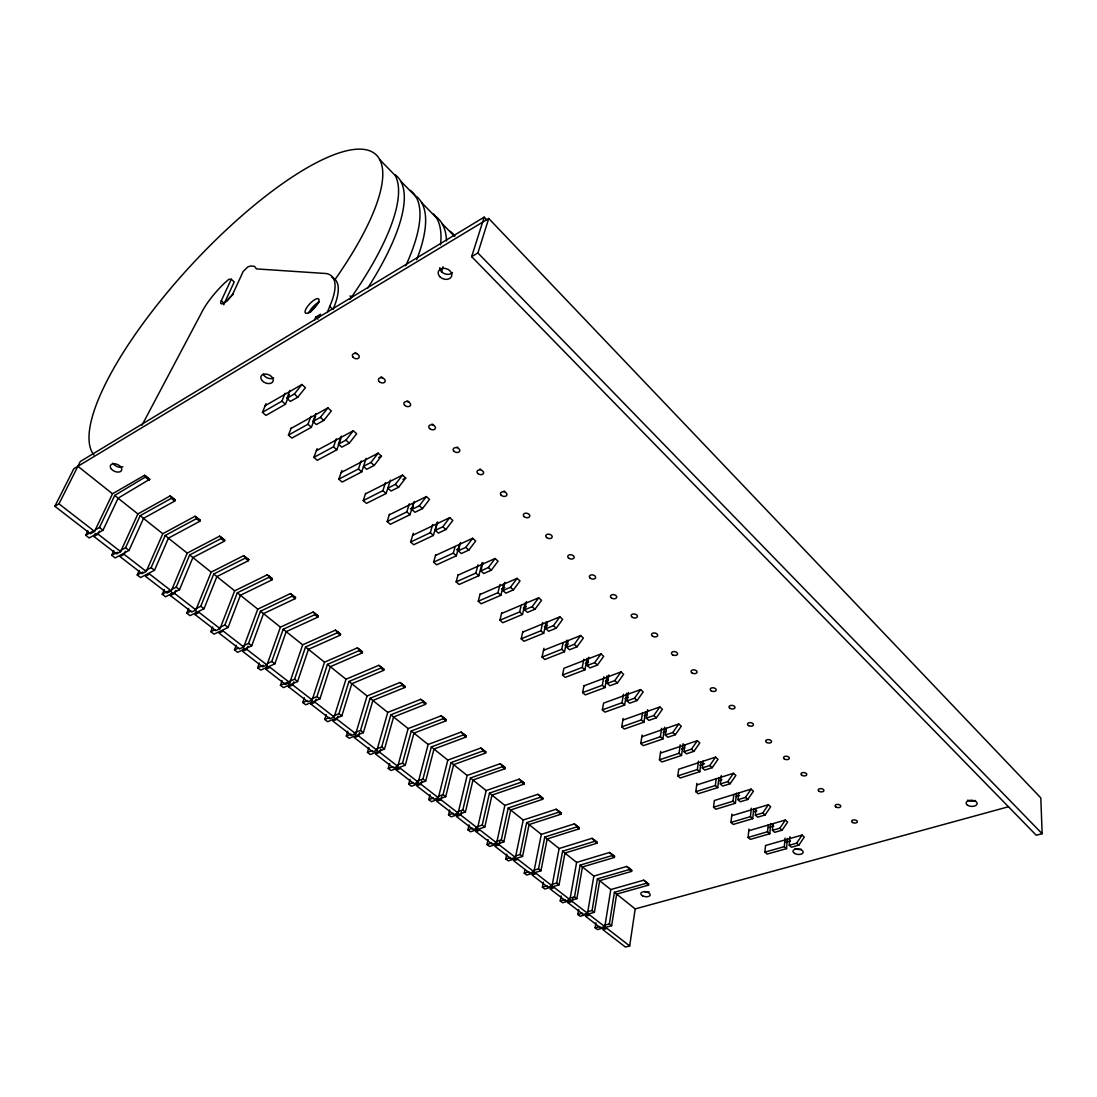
<?xml version="1.0" encoding="UTF-8"?>
<svg xmlns="http://www.w3.org/2000/svg" width="1097" height="1097" viewBox="0 0 1097 1097"><rect width="100%" height="100%" fill="white"/><g stroke="black" fill="none" stroke-linecap="round" stroke-linejoin="round"><path stroke-width="1.5" d="M787.399 838.382L786.549 848.625L767.132 854.083L764.911 852.136L765.528 845.499L802.085 835.064L804.293 837.052L798.849 845.156L791.458 847.241L789.237 845.266L789.936 836.723M786.549 848.625L784.328 846.651L785.041 838.122M748.757 830.744L785.383 820.021L787.632 822.037L782.106 830.196L774.701 832.335L772.453 830.333L773.056 823.628M748.922 829.099L748.085 837.409L750.348 839.383L769.792 833.761L770.711 823.71M769.792 833.761L767.543 831.759L768.161 825.067M731.877 814.097L730.959 822.421L733.262 824.437L752.748 818.65L753.749 808.585M731.699 815.757L768.394 804.718L770.67 806.775L765.089 814.975L757.67 817.183L755.38 815.14L756.039 808.434M752.748 818.65L750.458 816.607L751.294 808.228M736.498 793.2L735.401 803.265L715.888 809.229L713.544 807.186L714.339 800.522L751.102 789.127L753.42 791.225L747.77 799.494L740.338 801.756L738.007 799.686L738.72 792.966M735.401 803.265L733.07 801.194L733.811 794.475M696.691 784.986L733.495 773.275L735.868 775.414L730.136 783.724L722.69 786.069L720.318 783.957L721.305 775.538M696.897 783.327L695.827 791.664L698.213 793.748L717.753 787.619L718.946 777.54M717.753 787.619L715.381 785.507L716.176 778.788M701.079 761.592L699.79 771.685L680.222 778.006L677.795 775.881L678.714 769.203L715.587 757.136L718 759.316L712.2 767.681L704.74 770.094L702.327 767.941L703.177 761.208M699.79 771.685L697.377 769.546L698.46 761.14M660.435 753.118L697.349 740.708L699.804 742.916L693.921 751.349L686.461 753.831L683.993 751.637L684.912 744.904M660.682 751.459L659.448 759.823L661.902 761.976L681.511 755.476L679.043 753.282L680.209 744.877M681.511 755.476L683.129 743.697M648.505 885.128L646.256 883.304L646.421 882.221L648.656 884.045L648.505 885.128L616.651 894.11L611.632 925.717L597.385 929.557L595.109 927.801L595.932 922.783M641.827 736.759L678.782 723.979L681.278 726.228L675.327 734.716L667.854 737.266L665.344 735.031L666.332 728.298M642.088 735.1L640.758 743.464L643.267 745.672L662.89 738.967L660.38 736.731L661.642 728.326M629.678 945.943L607.094 928.446L602.815 929.598L625.4 947.04L629.678 945.943L635.19 908.919L614.402 892.327L609.356 923.948L611.632 925.717M662.89 738.967L664.631 727.174M599.689 880.644L594.396 912.32L592.078 910.51L597.412 878.834L599.689 880.644L631.57 871.402L631.735 870.319L626.73 866.465L593.847 876.092L580.148 865.122L574.513 896.852L576.871 898.69L582.466 866.959L614.375 857.456L614.539 856.373L612.236 854.494L612.057 855.578L614.375 857.456M631.57 871.402L629.294 869.551L629.459 868.467M622.877 720.098L659.873 706.948L662.41 709.238L656.39 717.781L648.903 720.4L646.352 718.137L647.669 709.704M623.151 718.439L621.738 726.817L624.289 729.052L643.939 722.155L645.543 712.049M643.939 722.155L641.388 719.893L642.458 713.146M604.804 926.677L589.829 915.076L585.551 916.269L600.525 927.829L604.804 926.677L610.796 889.557L600.128 881.083M628.416 692.495L627.004 700.914L629.596 703.232L637.096 700.53L643.199 691.933L640.621 689.602L603.569 703.136L602.363 709.855L604.968 712.145L624.632 705.028L626.634 693.235M624.632 705.028L622.026 702.724L623.466 694.305M568.589 899.471L568.013 902.708L583.234 914.473L587.512 913.28L593.847 876.092M594.711 840.275L597.07 842.194L596.878 843.278L592.037 838.314L559.113 848.502L544.77 837.025L538.517 868.865L533.759 870.305M594.396 912.32L580.135 916.269L577.817 914.473L578.695 909.454M587.512 913.28L572.291 901.487L572.867 898.251M569.933 899.663L554.465 887.679L550.187 888.94L565.654 900.884L569.933 899.663L576.611 862.407L562.61 851.19L556.673 882.975L559.059 884.84L564.955 853.055L596.878 843.278M524.901 869.962L524.243 873.185L526.683 875.063L540.958 870.757L547.17 838.931L579.106 828.866L579.298 827.782L574.266 823.902L541.315 834.364L526.642 822.627L520.074 854.522L515.316 856.003M583.919 685.886L582.63 692.591L585.291 694.908L604.968 687.586L607.094 675.807M583.919 685.872L620.998 671.926L623.631 674.298L617.433 682.951L609.932 685.735L607.285 683.39L608.808 674.957M604.968 687.586L602.322 685.241L603.857 676.822M579.106 828.866L576.72 826.932L576.912 825.835M576.871 898.69L562.61 902.749L560.252 900.939L561.17 895.906M552.065 885.828L536.337 873.637L532.059 874.94L547.787 887.089L552.065 885.828L559.113 848.502M587.156 658.255L584.934 669.828L565.243 677.37L562.542 674.998L563.899 668.292L601.005 653.908L603.693 656.335L597.412 665.043L589.912 667.922L587.21 665.522L588.801 657.254M506.828 854.11L505.786 858.965L508.268 860.884L522.542 856.442L529.083 824.56L561.033 814.207L561.239 813.124L556.179 809.229L523.228 820.008L511.298 810.518M559.059 884.84L544.798 889.023L542.398 887.171L543.372 882.139M526.642 822.627L558.606 812.246L558.812 811.149M562.542 674.998L582.233 667.429L583.837 659.174M533.91 871.758L517.921 859.362L513.629 860.692L529.618 873.047L533.91 871.758L541.315 834.364M496.543 841.454L501.302 839.932L508.226 807.995L540.177 797.3L540.396 796.216L537.804 794.324L504.853 805.404L489.481 793.104L482.214 825.081L475.879 827.179M508.226 807.995L510.695 809.956L542.658 799.315L542.878 798.218L540.396 796.216M543.961 648.272L542.055 657.076L544.811 659.489L564.516 651.714L566.888 640.154M543.509 650.356L580.628 635.561L583.371 638.029L577.008 646.791L569.494 649.753L566.738 647.312L568.095 640.703M542.055 657.076L561.76 649.273L563.131 642.677M515.439 857.443L499.176 844.855L494.884 846.226L511.147 858.786L515.439 857.443L523.228 820.008M469.077 824.944L467.939 829.812L470.503 831.787L484.778 827.083L492.005 795.106L523.955 784.163L524.188 783.066L519.114 779.158L486.149 790.553L470.435 777.979L462.811 809.997L458.052 811.615M489.481 793.104L521.445 782.12L521.678 781.023M488.11 839.644L487.027 844.512L489.55 846.459L503.825 841.893L510.695 809.956M522.871 631.474L521.198 638.811L523.996 641.265L543.714 633.271L546.224 621.711M522.734 632.091L559.868 616.857L562.665 619.366L556.206 628.197L548.692 631.241L545.881 628.746L547.321 622.136M499.176 844.855L499.889 841.591M521.198 638.811L540.903 630.789L542.713 622.534M476.578 828.235L475.837 831.499L492.361 844.279L496.653 842.894L504.853 805.404M449.729 809.97L448.536 814.852L451.141 816.854L465.416 812.027L472.985 780.008L504.949 768.736L505.196 767.653L500.095 763.745L467.144 775.456L458.121 813.055L453.843 814.509L436.729 801.29L441.008 799.795L441.83 796.518M470.435 777.979L502.385 766.666L502.632 765.569M477.552 828.098L460.74 815.071L456.448 816.525L473.26 829.51L477.552 828.098L486.149 790.553M501.713 612.866L499.93 620.203L502.796 622.712L522.501 614.457L525.175 602.911M501.562 613.484L538.696 597.783L541.548 600.347L534.993 609.233L527.479 612.373L524.627 609.836L526.533 601.581M430.038 794.749L428.79 799.631L431.45 801.674L445.711 796.696L453.651 764.65L485.601 753.063L485.861 751.966L480.76 748.044L447.809 760.098L438.361 797.738L434.069 799.233L416.668 785.795L420.946 784.259L421.797 780.982M499.93 620.203L519.649 611.92L521.185 605.325M438.306 796.299L443.051 794.639L451.045 762.58L482.995 750.951L483.256 749.854M460.74 815.071L461.508 811.807M410.017 779.268L408.701 784.163L411.402 786.234L425.663 781.105L433.987 749.018L465.923 737.102L466.184 736.005L461.083 732.083L428.145 744.479L418.245 782.161L413.967 783.697L396.25 770.012L397.155 766.748M480.129 593.902L478.251 601.225L481.172 603.775L500.876 595.287L503.701 583.755M479.979 594.505L517.112 578.338L520.019 580.957L513.382 589.898L505.868 593.134L502.947 590.543L504.963 582.301M478.251 601.225L497.969 592.695L499.999 584.468M416.627 781.297L422.962 779.007L431.327 746.92L463.277 734.949L463.537 733.852M397.758 764.87L402.503 763.114L411.279 730.986L443.202 718.686L443.476 717.575L441.063 715.847L408.139 728.586L397.772 766.309L393.494 767.9L375.476 753.968L379.74 752.336L380.686 749.059M389.627 763.512L388.269 768.407L391.012 770.519L405.259 765.24L413.967 733.125L445.889 720.866L446.177 719.769L443.476 717.575M458.135 574.554L456.146 581.89L459.122 584.482L478.827 575.733L482.241 562.569M457.97 575.171L495.104 558.51L498.065 561.17L491.333 570.179L483.818 573.525L480.843 570.879L482.968 562.638M456.146 581.89L475.851 573.1L478.004 564.873M376.957 748.744L381.687 746.92L390.861 714.778L422.756 702.121L423.058 701.01L420.672 699.31L387.776 712.419L376.943 750.17L372.665 751.802L354.317 737.623L358.582 735.95L359.569 732.659M368.894 747.482L367.468 752.377L370.265 754.53L384.485 749.1L393.604 716.958L425.513 704.343L425.801 703.246L423.058 701.01M435.701 554.835L433.617 562.158L436.647 564.804L456.338 555.795L459.506 544.277M435.536 555.439L472.656 538.284L475.673 540.999L468.844 550.077L461.33 553.519L458.285 550.817L460.548 542.59M433.617 562.158L453.308 553.107L455.132 546.525M347.776 731.164L346.295 736.06L349.134 738.254L363.354 732.659L372.884 700.489L404.752 687.517L405.067 686.42L399.939 682.485L367.07 695.964L355.743 733.742L351.465 735.429L332.789 720.99L337.053 719.262L338.027 716.122M354.194 732.947L360.502 730.451L370.087 698.282L401.968 685.255L402.27 684.158M413.267 533.252L410.621 542.041L413.72 544.743L433.397 535.446L437.209 522.323M412.65 535.336L449.756 517.647L452.828 520.417L445.889 529.549L438.375 533.101L435.29 530.345L437.662 522.131M410.621 542.041L430.312 532.703L432.712 524.503M326.289 714.545L324.739 719.454L327.633 721.689L341.825 715.93L351.794 683.733L383.635 670.39L383.95 669.293L378.808 665.344L345.98 679.221L334.146 717.013L329.882 718.754L310.862 704.055L311.891 700.901M334.201 715.601L338.932 713.667L348.956 681.484L380.782 668.087L381.112 666.99M389.49 514.205L387.172 521.514L390.326 524.27L409.99 514.699L413.514 503.221M389.298 514.808L426.376 496.584L429.517 499.423L422.482 508.624L414.968 512.272L411.814 509.461L414.282 501.425M387.172 521.514L406.836 511.888L409.318 503.852M304.349 697.829L302.786 702.533L305.734 704.809L319.913 698.885L330.32 666.688L362.12 652.948L362.463 651.851L357.307 647.902L324.52 662.177L312.165 699.982L307.9 701.778L288.538 686.804L289.608 683.65M312.234 698.57L316.964 696.581L327.427 664.384L359.213 650.603L359.555 649.506M471.655 256.643L477.908 252.954L488.741 218.481L1040.806 797.903L1042.15 833.72L1036.267 835.256L471.655 256.643L484.202 217.137L486.574 219.606M282.066 680.606L280.434 685.31L283.437 687.627L297.589 681.525L308.463 649.314L340.207 635.19L340.564 634.093L335.408 630.144L302.676 644.817L289.773 682.636L285.522 684.473L265.789 669.239L266.914 666.085M365.685 493.266L363.244 500.561L366.467 503.386L386.117 493.513L390.45 480.116M280.434 685.31L294.586 679.194L305.515 646.983L337.259 632.791L337.615 631.694M310.862 704.055L315.113 702.272L316.142 699.118M363.244 500.561L382.894 490.661L385.5 482.639M259.372 663.054L257.672 667.771L260.729 670.13L274.853 663.85L286.194 631.639L317.897 617.09L318.267 615.993L313.098 612.044L280.421 627.155L266.969 664.974L262.718 666.866L242.615 651.33L243.781 648.19M267.558 663.356L271.795 661.464L283.191 629.253L314.88 614.649L315.25 613.552M288.538 686.804L292.776 684.967L293.845 681.827M341.907 470.448L338.822 479.183L342.113 482.063L361.722 471.888L366.137 458.381M338.822 479.183L358.445 468.968L361.187 460.973M236.253 645.187L234.484 649.904L237.61 652.304L251.693 645.831L263.513 613.621L295.148 598.66L295.546 597.563L290.376 593.614L257.768 609.15L243.726 646.969L239.489 648.917L219.002 633.092L223.226 631.09L243.726 646.969M242.931 646.01L248.566 643.404L260.469 611.194L292.09 596.178L292.474 595.081M316.361 450.702L353.303 430.751L356.648 433.768L349.271 443.161L341.798 447.165L338.438 444.175L341.304 436.181M317.129 448.646L313.893 457.367L317.252 460.301L336.834 449.811L340.852 438.635M313.893 457.367L333.474 446.836L336.368 438.855M212.708 626.977L210.857 631.694L214.038 634.148L228.08 627.484L240.421 595.273L271.987 579.874L272.385 578.777L267.215 574.828L234.676 590.817L220.044 628.636L215.821 630.638L194.951 614.512L196.212 611.358M242.615 651.33L246.852 649.397L248.018 646.243M219.29 627.676L224.899 625.002L237.309 592.805L268.861 577.351L269.272 576.254M291.034 428.447L327.893 407.865L331.321 410.95L323.821 420.412L316.361 424.539L312.933 421.481L315.95 413.528M291.281 427.844L288.442 435.098L291.871 438.087L311.411 427.268L315.648 416.133M288.442 435.098L307.983 424.237L311.027 416.27M188.698 608.437L186.778 613.141L190.014 615.636L204.028 608.766L216.891 576.583L248.375 560.732L248.8 559.635L243.616 555.685L211.173 572.14L195.91 609.932L191.701 612.003L170.419 595.561L171.749 592.421M195.184 609.013L200.778 606.257L213.709 574.06L245.193 558.154L245.618 557.057M327.29 312.522L329.731 306.365A88.062 28.248 -47.3 0 0 326.495 273.564L256.437 268.902L254.545 266.379L250.843 265.954L247.799 266.914L243.15 271.521L233.25 293.009A9.242 2.66 -47.2 0 1 224.542 302.745A9.242 2.66 -47.2 0 1 221.292 300.715L231.289 279.255L234.223 281.943L224.268 303.416A9.229 2.688 -47.2 0 0 223.774 304.801M265.172 405.712L301.949 384.498L305.446 387.639L297.836 397.169L290.39 401.42L286.879 398.307L290.061 390.381M319.268 317.403L320.543 314.222L315.771 317.115L314.496 320.283M266.023 403.669L262.444 412.335L265.94 415.406L285.453 404.245L289.251 394.728M262.444 412.335L281.943 401.145L285.138 393.22M164.235 589.528L162.246 594.231L165.537 596.768L179.497 589.706L192.907 557.537L224.309 541.219L224.748 540.122L219.565 536.172L187.203 553.107L171.31 590.885L167.114 593.011L145.421 576.254L149.603 574.06L171.31 590.885M172.01 589.267L176.192 587.128L189.671 554.972L221.059 538.586L221.498 537.489M170.419 595.561L174.615 593.436L175.931 590.296M139.223 570.426L137.221 574.951L140.581 577.543L154.499 570.262L168.458 538.12L199.764 521.322L200.23 520.239L195.047 516.276L162.781 533.718L146.23 571.455L142.048 573.649L119.93 556.549L124.098 554.3L125.469 551.284M145.572 570.563L151.125 567.643L165.167 535.501L196.459 518.648L196.925 517.551M113.8 550.776L111.716 555.301L115.144 557.934L129.007 550.433L143.542 518.332L174.738 501.041L175.218 499.944L170.035 495.995L137.893 513.945L120.656 551.64L116.488 553.903L93.931 536.474L95.357 533.457M120.026 550.776L125.565 547.76L140.183 515.659L171.365 498.312L171.859 497.215M87.87 530.729L85.703 535.254L89.2 537.941L102.995 530.221L118.147 498.148L149.727 479.266L144.543 475.303L112.511 493.787L94.561 531.428L90.42 533.759L54.85 506.279L73.828 468.748L488.741 218.481M95.357 529.824L99.484 527.492L114.719 495.433L146.285 476.468M93.931 536.474L98.072 534.143L99.498 531.14M54.85 506.279L58.964 503.852L80.3 461.508L484.202 217.137M141.966 425.252L201.012 313.756A41.069 11.861 -47.2 0 1 224.487 283.136L228.807 279.296L231.289 279.255M789.237 845.266L796.628 843.182L802.085 835.064M772.453 830.333L779.857 828.194L785.383 820.021M755.38 815.14L762.799 812.932L768.394 804.718M738.007 799.686L745.439 797.409L751.102 789.127M720.318 783.957L727.764 781.599L733.495 773.275M702.327 767.941L709.773 765.514L715.587 757.136M683.993 751.637L691.467 749.141L697.349 740.708M665.344 735.031L672.818 732.481L678.782 723.979M646.352 718.137L653.826 715.491L659.873 706.948M627.004 700.914L634.491 698.199L640.621 689.602M607.285 683.39L614.786 680.579L620.998 671.926M587.21 665.522L594.711 662.629L601.005 653.908M566.738 647.312L574.252 644.337L580.628 635.561M545.881 628.746L553.395 625.688L559.868 616.857M524.627 609.836L532.141 606.682L538.696 597.783M502.947 590.543L510.462 587.293L517.112 578.338M480.843 570.879L488.357 567.533L495.104 558.51M458.285 550.817L465.8 547.362L472.656 538.284M435.29 530.345L442.79 526.793L449.756 517.647M411.814 509.461L419.315 505.799L426.376 496.584M395.359 484.367L402.517 475.097L405.725 477.99L398.581 487.246L391.081 491.017L387.858 488.151L395.359 484.367L398.581 487.246M370.896 462.495L378.163 453.157L381.441 456.105L374.187 465.43L366.686 469.31L363.395 466.39L370.896 462.495L374.187 465.43M338.438 444.175L345.912 440.144L353.303 430.751M312.933 421.481L320.393 417.34L327.893 407.865M286.879 398.307L294.325 394.029L301.949 384.498M85.703 535.254L92.601 531.373M111.716 555.301L117.256 552.285M137.221 574.951L142.788 572.031M341.181 472.519L378.163 453.157M378.657 457.559L381.441 456.105M162.246 594.231L169.212 590.68M365.479 493.883L402.517 475.097M402.942 479.389L405.725 477.99M186.778 613.141L190.988 611.07M410.388 508.789L413.377 507.321M194.951 614.512L199.16 612.455L220.044 628.636M210.857 631.694L215.067 629.692M234.484 649.904L238.707 647.957M456.517 549.816L459.506 548.445M257.672 667.771L263.321 665.248M265.789 669.239L270.027 667.346L289.773 682.636M501.713 588.897L504.853 587.526M523.242 608.053L526.382 606.737M302.786 702.533L307.517 700.558M544.359 626.853L547.499 625.564M324.739 719.454L329.47 717.52M565.078 645.297L568.205 644.049M346.295 736.06L351.026 734.195M585.4 663.383L588.541 662.177M367.468 752.377L372.212 750.554M605.366 681.141L608.492 679.975M582.63 692.591L602.322 685.241M388.269 768.407L393.014 766.638M396.25 770.012L400.528 768.435L418.245 782.161M624.947 698.583L628.074 697.445M602.363 709.855L622.026 702.724M408.701 784.163L413.459 782.435M644.172 715.697L647.299 714.586M621.738 726.817L641.388 719.893M428.79 799.631L433.548 797.972M663.068 732.508L666.181 731.425M640.758 743.464L660.38 736.731M448.536 814.852L453.294 813.234M681.607 749.018L684.734 747.962M659.448 759.823L679.043 753.282M467.939 829.812L472.697 828.235M475.837 831.499L480.116 830.086L496.653 842.894M699.831 765.226L704.493 763.704M677.795 775.881L697.377 769.546M487.027 844.512L491.785 842.99M718.658 780.858L721.922 779.83M544.77 837.025L576.72 826.932M695.827 791.664L715.381 785.507M505.786 858.965L510.544 857.484M736.238 796.518L739.501 795.517M562.61 851.19L594.533 841.372M713.544 807.186L733.07 801.194M524.243 873.185L529.001 871.745M576.611 862.407L609.521 852.506L614.539 856.373M753.516 811.903L756.779 810.93M580.148 865.122L612.057 855.578M730.959 822.421L750.458 816.607M542.398 887.171L547.156 885.773M551.914 884.374L556.673 882.975M768.887 827.508L773.755 826.082M597.412 878.834L629.294 869.551M748.085 837.409L767.543 831.759M560.252 900.939L565.01 899.581M569.768 898.21L574.513 896.852M610.796 889.557L643.665 880.192L648.656 884.045M568.013 902.708L572.291 901.487M785.575 842.373L790.443 840.988M614.402 892.327L646.256 883.304M764.911 852.136L784.328 846.651M577.817 914.473L582.576 913.157M587.32 911.826L592.078 910.51M635.19 908.919L1008.582 806.72M595.109 927.801L599.853 926.512M604.612 925.224L609.356 923.948M149.727 479.266L144.543 475.303M175.218 499.944L170.035 495.995M200.23 520.239L195.047 516.276M224.748 540.122L219.565 536.172M246.798 558.25L248.8 559.635M272.385 578.777L267.215 574.828M295.546 597.563L290.376 593.614M318.267 615.993L313.098 612.044M340.564 634.093L335.408 630.144M362.463 651.851L357.307 647.902M383.95 669.293L378.808 665.344M405.067 686.42L399.939 682.485M425.801 703.246L420.672 699.31M446.177 719.769L441.063 715.847M466.184 736.005L461.083 732.083M485.861 751.966L480.76 748.044M505.196 767.653L500.095 763.745M524.188 783.066L519.114 779.158M542.878 798.218L537.804 794.324M561.239 813.124L556.179 809.229M579.298 827.782L574.266 823.902M597.07 842.194L592.037 838.314M631.735 870.319L626.73 866.465M58.964 503.852L94.561 531.428M98.072 534.143L120.656 551.64M124.098 554.3L146.23 571.455M174.615 593.436L195.91 609.932M246.852 649.397L266.969 664.974M292.776 684.967L312.165 699.982M315.113 702.272L334.146 717.013M337.053 719.262L355.743 733.742M358.582 735.95L376.943 750.17M379.74 752.336L397.772 766.309M420.946 784.259L438.361 797.738M441.008 799.795L458.121 813.055M99.484 527.492L102.995 530.221M125.565 547.76L129.007 550.433M151.125 567.643L154.499 570.262M176.192 587.128L179.497 589.706M200.778 606.257L204.028 608.766M224.899 625.002L228.08 627.484M248.566 643.404L251.693 645.831M271.795 661.464L274.853 663.85M294.586 679.194L297.589 681.525M316.964 696.581L319.913 698.885M338.932 713.667L341.825 715.93M360.502 730.451L363.354 732.659M381.687 746.92L384.485 749.1M402.503 763.114L405.259 765.24M422.962 779.007L425.663 781.105M443.051 794.639L445.711 796.696M462.811 809.997L465.416 812.027M482.214 825.081L484.778 827.083M501.302 839.932L503.825 841.893M520.074 854.522L522.542 856.442M538.517 868.865L540.958 870.757M77.901 466.294L112.511 493.787M114.719 495.433L118.147 498.148M118.503 498.545L137.893 513.945M140.183 515.659L143.542 518.332M143.776 518.62L162.781 533.718M165.167 535.501L168.458 538.12M168.705 538.421L187.203 553.107M189.671 554.972L211.173 572.14M213.709 574.06L234.676 590.817M237.309 592.805L257.768 609.15M260.469 611.194L280.421 627.155M283.191 629.253L302.676 644.817M305.515 646.983L324.52 662.177M327.427 664.384L345.98 679.221M348.956 681.484L367.07 695.964M370.087 698.282L387.776 712.419M390.861 714.778L408.139 728.586M411.279 730.986L428.145 744.479M431.327 746.92L447.809 760.098M451.045 762.58L467.144 775.456M243.616 555.685L245.742 557.399M609.521 852.506L611.838 854.385M643.665 880.192L645.9 882.015M145.778 477.565L149.219 480.349M171.365 498.312L174.738 501.041M196.459 518.648L199.764 521.322M221.059 538.586L224.309 541.219M245.193 558.154L248.375 560.732M268.861 577.351L271.987 579.874M292.09 596.178L295.148 598.66M314.88 614.649L317.897 617.09M337.259 632.791L340.207 635.19M359.213 650.603L362.12 652.948M380.782 668.087L383.635 670.39M401.968 685.255L404.752 687.517M422.756 702.121L425.513 704.343M443.202 718.686L445.889 720.866M463.277 734.949L465.923 737.102M482.995 750.951L485.601 753.063M502.385 766.666L504.949 768.736M521.445 782.12L523.955 784.163M540.177 797.3L542.658 799.315M558.606 812.246L561.033 814.207M281.943 401.145L285.453 404.245M307.983 424.237L311.411 427.268M333.474 446.836L336.834 449.811M358.445 468.968L361.722 471.888M382.894 490.661L386.117 493.513M406.836 511.888L409.99 514.699M430.312 532.703L433.397 535.446M453.308 553.107L456.338 555.795M475.851 573.1L478.827 575.733M497.969 592.695L500.876 595.287M519.649 611.92L522.501 614.457M540.903 630.789L543.714 633.271M561.76 649.273L564.516 651.714M582.233 667.429L584.934 669.828M294.325 394.029L297.836 397.169M320.393 417.34L323.821 420.412M345.912 440.144L349.271 443.161M419.315 505.799L422.482 508.624M442.79 526.793L445.889 529.549M465.8 547.362L468.844 550.077M488.357 567.533L491.333 570.179M510.462 587.293L513.382 589.898M532.141 606.682L534.993 609.233M553.395 625.688L556.206 628.197M574.252 644.337L577.008 646.791M594.711 662.629L597.412 665.043M614.786 680.579L617.433 682.951M634.491 698.199L637.096 700.53M653.826 715.491L656.39 717.781M672.818 732.481L675.327 734.716M691.467 749.141L693.921 751.349M709.773 765.514L712.2 767.681M727.764 781.599L730.136 783.724M745.439 797.409L747.77 799.494M762.799 812.932L765.089 814.975M779.857 828.194L782.106 830.196M796.628 843.182L798.849 845.156M221.292 300.715L224.268 303.416M315.771 317.115L317.965 319.158M329.731 306.365L333.008 309.464A87.938 28.412 -47.3 0 0 331.938 277.294M379.548 159.422L395.126 175.41A204.769 62.419 -47.3 0 1 349.984 299.344M400.748 181.17L416.051 196.87M421.563 202.534L436.606 217.96M442.022 223.527L454.528 236.349M477.908 252.954L1042.15 833.72M308.737 312.96A9.654 3.154 -46.8 0 1 319.35 301.99M504.785 491.278A3.318 2.249 14.4 0 1 503.948 491.045M480.692 469.31A3.36 2.29 15.4 0 1 479.91 468.926M457.792 447.343A3.401 2.345 16.4 0 1 456.942 447.11M433.548 424.676A3.442 2.386 17.4 0 1 431.889 424.059M408.783 401.529A3.483 2.441 18.6 0 1 407.11 400.885M382.606 377.629A3.524 2.482 19.8 0 1 381.084 376.696M356.731 353.453A3.579 2.537 21 0 1 355.195 352.494M649.04 891.779A4.745 2.441 9.7 0 1 644.392 891.518M801.29 849.256A5.101 2.743 6.8 0 1 795.133 848.516M975.507 800.467A5.554 3.072 3.1 0 1 967.677 800.152M122.837 466.732A6.102 3.744 23.9 0 1 112.95 463.14M273.674 377.985A6.513 4.429 22.8 0 1 263.143 374.022M452.444 272.577A7.007 5.32 19.9 0 1 444.628 273.729A7.007 5.32 19.9 0 1 439.842 267.627M93.862 454.981A206.126 60.472 -47.2 0 1 176.384 281.737A206.126 60.472 -47.2 0 1 358.856 149.123A206.126 60.472 -47.2 0 1 334.722 279.954M318.596 301.798A206.126 60.472 -47.2 0 1 310.341 312.234M226.229 301.483A13.329 3.881 -47.2 0 1 233.25 294.215M395.29 174.862A204.275 63.119 -47.3 0 1 367.687 288.168M410.415 190.384A202.945 64.997 -47.3 0 1 405.725 265.789M416.49 196.473A202.465 65.655 -47.3 0 1 416.695 259.674M433.699 213.984A201.162 67.466 -47.3 0 1 440.541 244.837M450.044 231.234A199.407 69.838 -47.4 0 1 454.857 235.869M436.729 217.261A200.696 68.096 -47.3 0 1 446.506 240.901M443.023 266.708A200.696 68.096 -47.3 0 1 441.501 272.015M349.957 296.012A87.198 29.441 -47.4 0 1 352.302 296.766M309.546 312.124A9.667 3.14 -46.8 0 0 318.939 299.385A9.667 3.14 -46.8 0 0 307.599 306.378A9.667 3.14 -46.8 0 0 309.546 312.124M352.781 356.854A3.579 2.537 21 0 0 358.788 357.937A3.579 2.537 21 0 0 355.798 353.467A3.579 2.537 21 0 0 352.781 356.854M379.329 381.701A3.538 2.482 19.7 0 0 385.088 381.605A3.538 2.482 19.7 0 0 380.933 377.725A3.538 2.482 19.7 0 0 379.329 381.701M404.752 405.396A3.497 2.441 18.5 0 0 410.484 405.314A3.497 2.441 18.5 0 0 406.425 401.516A3.497 2.441 18.5 0 0 404.752 405.396M429.64 428.584A3.442 2.386 17.4 0 0 435.331 428.529A3.442 2.386 17.4 0 0 431.354 424.8A3.442 2.386 17.4 0 0 429.64 428.584M454.007 451.292A3.401 2.345 16.3 0 0 459.657 451.237A3.401 2.345 16.3 0 0 455.762 447.603A3.401 2.345 16.3 0 0 454.007 451.292M477.867 473.506A3.373 2.29 15.4 0 0 483.462 473.479A3.373 2.29 15.4 0 0 479.663 469.914A3.373 2.29 15.4 0 0 477.867 473.506M501.219 495.268A3.332 2.249 14.4 0 0 506.787 495.268A3.332 2.249 14.4 0 0 503.057 491.771A3.332 2.249 14.4 0 0 501.219 495.268M524.105 516.591A3.291 2.208 13.6 0 0 529.632 516.605A3.291 2.208 13.6 0 0 525.984 513.177A3.291 2.208 13.6 0 0 524.105 516.591M546.525 537.475A3.264 2.153 12.8 0 0 552.01 537.503A3.264 2.153 12.8 0 0 548.431 534.157A3.264 2.153 12.8 0 0 546.525 537.475M568.493 557.948A3.236 2.112 12 0 0 573.95 557.989A3.236 2.112 12 0 0 570.44 554.712A3.236 2.112 12 0 0 568.493 557.948M590.035 578.009A3.195 2.071 11.3 0 0 595.438 578.064A3.195 2.071 11.3 0 0 592.01 574.855A3.195 2.071 11.3 0 0 590.035 578.009M611.139 597.673A3.168 2.029 10.7 0 0 616.514 597.755A3.168 2.029 10.7 0 0 613.141 594.601A3.168 2.029 10.7 0 0 611.139 597.673M632.421 617.392A3.14 1.988 10.1 0 0 637.384 616.569A3.14 1.988 10.1 0 0 633.092 614.005A3.14 1.988 10.1 0 0 632.421 617.392M652.715 636.301A3.113 1.947 9.5 0 0 657.652 635.506A3.113 1.947 9.5 0 0 653.428 632.996A3.113 1.947 9.5 0 0 652.715 636.301M672.612 654.84A3.085 1.906 9 0 0 677.535 654.073A3.085 1.906 9 0 0 673.366 651.618A3.085 1.906 9 0 0 672.612 654.84M692.138 673.037A3.058 1.879 8.5 0 0 697.048 672.296A3.058 1.879 8.5 0 0 692.934 669.883A3.058 1.879 8.5 0 0 692.138 673.037M711.295 690.891A3.03 1.837 8.1 0 0 716.176 690.178A3.03 1.837 8.1 0 0 712.131 687.805A3.03 1.837 8.1 0 0 711.295 690.891M730.108 708.401A3.017 1.796 7.7 0 0 734.963 707.73A3.017 1.796 7.7 0 0 730.972 705.385A3.017 1.796 7.7 0 0 730.108 708.401M748.565 725.611A2.989 1.769 7.3 0 0 753.406 724.952A2.989 1.769 7.3 0 0 749.457 722.662A2.989 1.769 7.3 0 0 748.565 725.611M766.693 742.491A2.962 1.728 7 0 0 771.506 741.874A2.962 1.728 7 0 0 767.612 739.611A2.962 1.728 7 0 0 766.693 742.491M784.478 759.069A2.948 1.7 6.6 0 0 789.278 758.48A2.948 1.7 6.6 0 0 785.438 756.244A2.948 1.7 6.6 0 0 784.478 759.069M801.962 775.36A2.921 1.659 6.3 0 0 806.734 774.784A2.921 1.659 6.3 0 0 802.949 772.59A2.921 1.659 6.3 0 0 801.962 775.36M819.13 791.348A2.907 1.632 6.1 0 0 823.874 790.8A2.907 1.632 6.1 0 0 820.145 788.647A2.907 1.632 6.1 0 0 819.13 791.348M835.996 807.063A2.88 1.604 5.8 0 0 840.727 806.542A2.88 1.604 5.8 0 0 837.038 804.416A2.88 1.604 5.8 0 0 835.996 807.063M852.561 822.503A2.866 1.563 5.6 0 0 857.278 822.01A2.866 1.563 5.6 0 0 853.631 819.912A2.866 1.563 5.6 0 0 852.561 822.503M439.952 276.814A7.035 5.32 19.9 0 0 451.539 276.43A7.035 5.32 19.9 0 0 443.517 268.312A7.035 5.32 19.9 0 0 439.952 276.814M261.744 380.179A6.541 4.429 22.8 0 0 272.577 382.14A6.541 4.429 22.8 0 0 266.804 374.159A6.541 4.429 22.8 0 0 261.744 380.179M111.332 469.022A6.116 3.744 23.8 0 0 121.314 470.874A6.116 3.744 23.8 0 0 115.404 463.825A6.116 3.744 23.8 0 0 111.332 469.022M794.722 853.493A5.115 2.743 6.8 0 0 803.073 852.657A5.115 2.743 6.8 0 0 796.436 848.955A5.115 2.743 6.8 0 0 794.722 853.493M642.623 895.824A4.758 2.441 9.8 0 0 650.151 895.138A4.758 2.441 9.8 0 0 643.678 891.724A4.758 2.441 9.8 0 0 642.623 895.824M967.677 805.335A5.567 3.072 3.2 0 0 976.988 804.348A5.567 3.072 3.2 0 0 970.228 800.303A5.567 3.072 3.2 0 0 967.677 805.335"/></g></svg>
